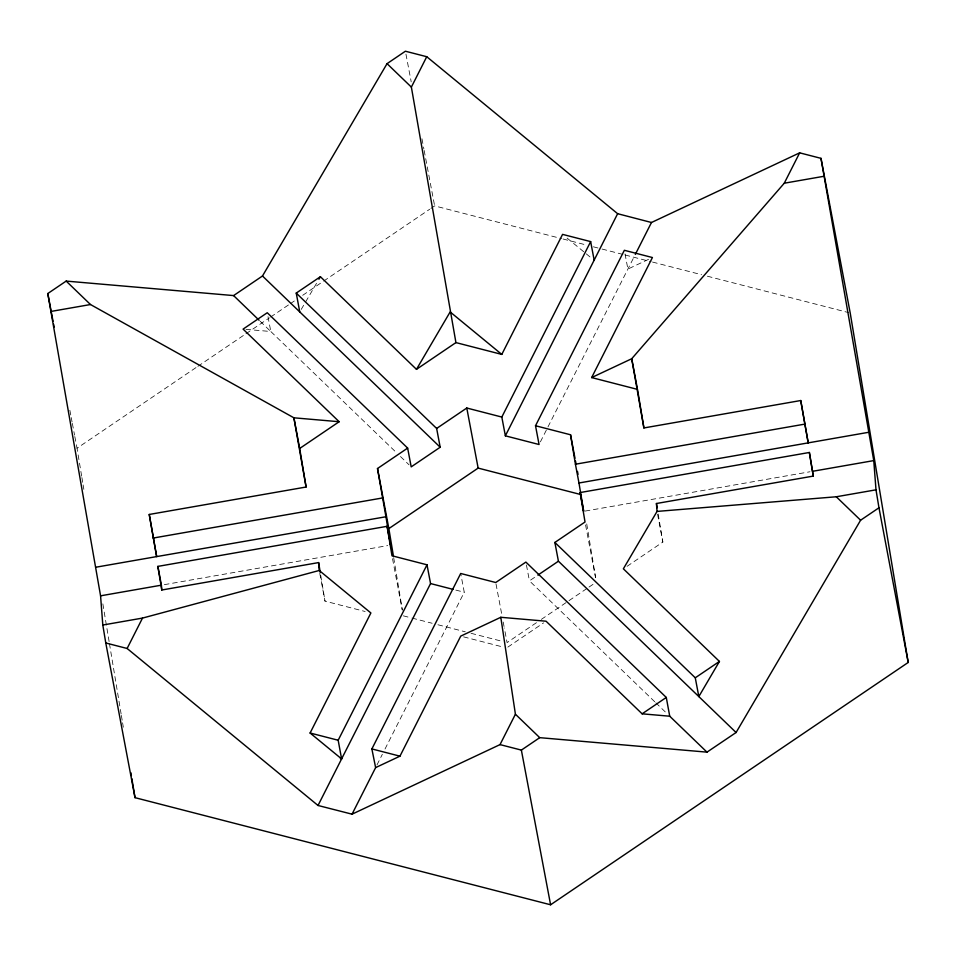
<?xml version="1.0" encoding="UTF-8"?>
<svg xmlns="http://www.w3.org/2000/svg" width="956" height="956" viewBox="0 0 956 956"><rect width="100%" height="100%" fill="white"/><g stroke="black" fill="none" stroke-linecap="round" stroke-linejoin="round"><path stroke-width="0.72" stroke-dasharray="4.78 3.58" d="M376.963 764.955L382.34 754.32M385.017 749.014L464.258 592.254L460.708 573.481M540.403 441.851L634.641 255.766M301.224 309.409L304.916 303.124M305.657 301.869L318.193 280.49M81.654 476.112L77.03 448.221L196.637 367.164M197.88 366.327L244.736 334.576M245.967 333.74L269.401 317.87M270.632 317.034L289.13 304.498M290.361 303.661L295.296 300.315M302.694 295.308L322.423 281.936M323.654 281.1L429.698 209.245M430.941 208.408L434.633 205.899L561.614 238.63M654.729 701.752L529.433 580.866L536.675 575.954M536.447 622.691L507.086 642.587L504.326 627.937M541.335 619.38L587.809 587.892M589.027 587.056L593.927 583.746M507.827 647.116L543.594 622.882M627.076 566.311L662.843 542.076L658.098 513.515M648.55 259.351L627.901 269.066L624.889 253.185M164.348 584.654L387.706 545.601M585.156 511.078L809.971 471.762M246.003 329.366L270.799 331.505L396.19 452.403M563.06 239L586.148 244.951M593.365 246.815L600.583 248.668M602.029 249.038L623.671 254.619M625.116 254.989L651.084 261.693M652.53 262.064L701.596 274.707M707.368 276.2L848.773 312.648M455.833 590.091L464.258 592.254M403.336 615.843L410.542 617.696M411.976 618.066L432.148 623.264M437.92 624.758L465.297 631.808M471.057 633.302L501.326 641.106M319.782 573.409L325.016 601.145L365.144 611.493M463.6 636.863L503.728 647.212M567.087 238.092L585.168 252.946M586.291 253.878L591.943 258.526M400.48 456.538L409.049 464.807M655.804 702.78L666.511 713.116M260.163 321.252L270.799 331.505L267.525 314.177M657.597 514.34L662.843 542.076M585.574 524.94L595.54 577.687M526.433 564.972L529.433 580.866M405.953 54.133L411.2 81.858M421.955 138.775L423.878 148.981M424.153 150.439L434.633 205.899M496.021 583.985L501.828 614.744M503.215 622.069L504.039 626.467M392.534 558.698L402.225 609.976M69.86 410.279L70.959 416.111M71.234 417.569L72.058 421.955M72.345 423.412L74.544 435.088M74.819 436.545L77.03 448.221M586.721 523.924L595.648 577.723M393.681 557.683L402.368 610.024M320.75 575.44L325.016 601.145M81.905 477.582L82.873 483.461M83.112 484.931L83.853 489.329M102.854 603.857L109.187 642.026M109.426 643.496L121.125 713.977M121.364 715.447L122.344 721.314M122.583 722.784L123.312 727.193"/><path stroke-width="1.43" d="M800.746 400.528L808.202 442.855L800.746 400.528L643.902 427.953L637.509 389.391L591.645 377.572L652.422 257.534L624.352 250.293L535.515 425.743L539.065 444.516L505.365 435.828L617.636 213.702L426.746 56.715L405.404 51.218L387.049 63.658L262.482 275.997L233.599 295.583L66.167 281.088L47.8 293.54L100.571 595.827L102.806 625.033L105.781 642.982L135.011 797.663L550.596 904.782L908.2 662.46L850.219 313.018L820.989 158.338L799.658 152.841L651.478 222.497L635.31 254.427M318.025 805.478L127.124 648.479L142.504 618.09L319.232 570.481L370.88 612.963L310.103 733.013L341.603 758.909L318.025 805.478L352.047 814.177L500.024 744.605L515.415 714.216L500.801 617.289L546.055 621.209L642.121 713.821L669.726 716.211L706.986 752.145L736.084 732.511L860.603 520.219L878.97 507.779L875.995 489.83L873.76 460.601L820.989 158.338M594.202 260.379L590.653 241.605L562.57 234.375L501.792 354.413L455.928 342.595L411.367 87.104L426.746 56.715M340.42 758.694L341.603 758.909L338.173 740.243L427.009 564.805L391.984 555.771L387.096 526.314L157.859 566.394L161.779 590.007L318.623 562.582L320.284 572.584M505.365 435.828L501.816 417.055L590.653 241.605M341.603 758.909L430.559 583.566L427.009 564.805M352.047 814.177L375.624 767.608L371.872 748.93L460.708 573.481L495.734 582.515L525.884 562.092L666.284 697.45L669.726 716.211M375.624 767.608L399.955 756.172L460.732 636.122L500.801 617.289M591.645 377.572L631.713 358.739L784.267 183.217L799.658 152.841M318.934 279.236L320.403 276.714L416.469 369.339L455.928 342.595M416.469 369.339L450.145 311.931L501.792 354.413M554.874 542.446L695.275 677.804L698.824 696.577L558.423 561.208L554.874 542.446L585.024 522.012L580.137 492.555L809.374 452.475L813.281 476.088L656.437 503.513L657.047 511.412L623.372 568.808L719.438 661.433L698.824 696.577L736.084 732.511M299.754 311.931L296.24 293.086L320.403 276.714M387.096 526.314L390.645 545.087L385.937 516.754L156.665 556.595L149.244 514.459L306.087 487.022L299.682 448.472L339.153 421.727L243.087 329.115L267.25 312.743L407.65 448.101L411.2 466.875L440.19 447.229L436.641 428.455L296.24 293.086M385.937 516.754L377.5 468.524L407.65 448.101M436.641 428.455L466.791 408.021L501.816 417.055M393.442 556.225L388.853 528.596L478.143 468.093L580.459 494.467M537.881 575.13L558.423 561.208M500.024 744.605L521.367 750.102L539.734 737.662L706.986 752.145M642.121 713.821L666.284 697.45M695.275 677.804L719.438 661.433M50.776 311.477L90.485 304.534L293.898 417.808L339.153 421.727M784.267 183.217L823.976 176.274M153.163 538.061L382.388 497.98M535.515 425.743L570.541 434.777L575.428 464.222L804.665 424.141M95.815 567.231L156.665 556.595L149.244 514.459M575.428 464.222L578.978 482.995L869.052 432.22M100.571 595.827L161.409 585.168L161.779 590.007M812.911 471.248L873.76 460.601M102.806 625.033L142.504 618.09M657.047 511.412L836.285 496.773L875.995 489.83M430.559 583.566L453.025 589.362M310.103 733.013L338.173 740.243M371.872 748.93L399.955 756.172M105.781 642.982L127.124 648.479M617.636 213.702L651.478 222.497M387.049 63.658L411.367 87.104M836.285 496.773L860.603 520.219M262.482 275.997L440.19 447.229M66.167 281.088L90.485 304.534M515.415 714.216L539.734 737.662M233.599 295.583L259.1 320.224M878.97 507.779L908.2 662.46M637.234 387.933L631.713 358.739L643.902 427.953M570.541 434.777L574.974 458.211M575.524 461.139L576.086 464.078M577.472 471.404L578.022 474.331M580.137 492.555L583.686 511.329L578.978 482.995M466.791 408.021L478.143 468.093M521.367 750.102L550.596 904.782M377.5 468.524L388.853 528.596M299.682 448.472L293.898 417.808L306.087 487.022M157.859 566.394L161.134 583.722M47.8 293.54L53.034 321.264M53.596 324.18L54.145 327.095M809.374 452.475L813.281 476.088M656.437 503.513L657.154 507.791M130.864 772.699L131.354 775.639M131.844 778.578L135.011 797.663M318.623 562.582L319.232 570.481"/></g></svg>
